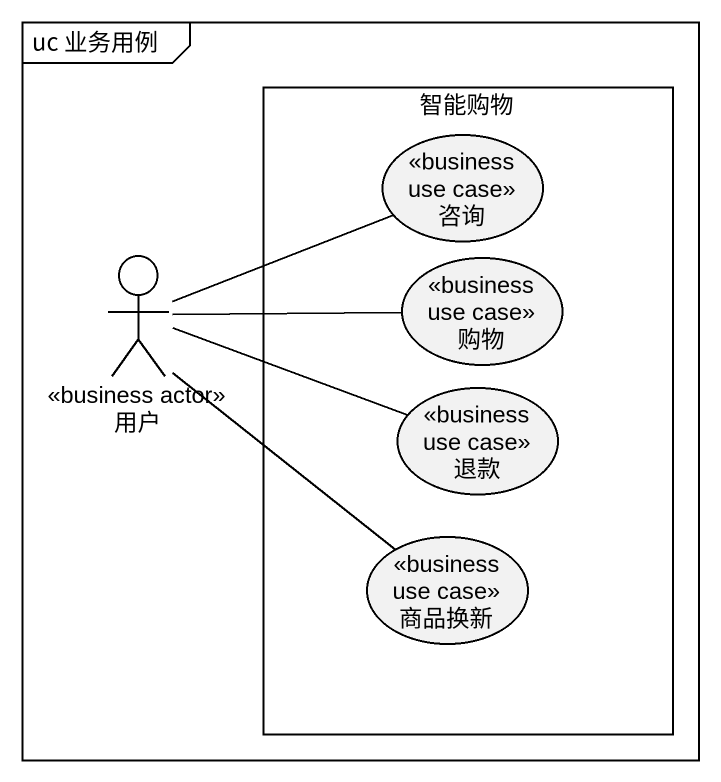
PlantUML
@startuml
mainframe uc 业务用例
rectangle 智能购物 {
  usecase 咨询 <<business use case>>
  usecase 购物 <<business use case>>
  usecase 退款 <<business use case>>
  usecase 商品换新 <<business use case>>
}
actor 用户 <<business actor>>
用户 -right- 咨询
用户 -right- 购物
用户 -right- 退款
用户 -- 商品换新
@enduml
